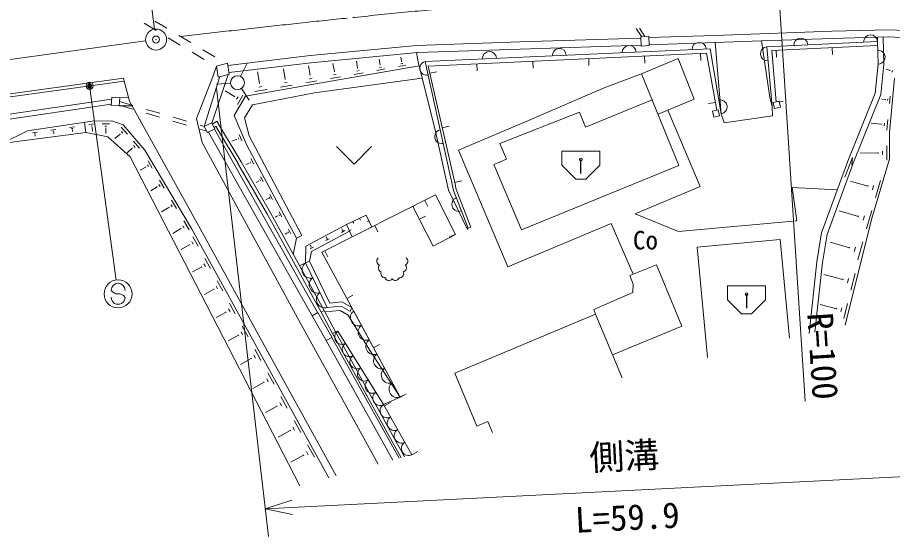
# Model space of a CAD drawing. Units: millimetres, scale not verified. Extents: x 40000 to 680000, y 20000 to 380000.
# Drawn here: x 351062 to 413588, y 280169 to 317232 of the extents above; entities that cross this region are included whole.
import ezdxf
from ezdxf.enums import TextEntityAlignment as Align

# ---------------------------------------------------------------- set-up
doc = ezdxf.new("R2010")
doc.units = ezdxf.units.MM
doc.header["$LTSCALE"] = 1000
doc.header["$PDMODE"] = 32
doc.header["$PDSIZE"] = 500
doc.linetypes.add('CHAIN', pattern=[18.5, 12, -1.5, 3.5, -1.5])
for name, color, linetype, lineweight in [('M-BGD', 7, 'Continuous', 13), ('M-BMK', 2, 'CHAIN', 13), ('M-BMK-SRVR', 3, 'Continuous', 13), ('M-STR-HTXT', 7, 'Continuous', 13), ('M-STR-STRC', 7, 'Continuous', 13)]:
    doc.layers.add(name, color=color, linetype=linetype, lineweight=lineweight)
doc.styles.add('@ＭＳ ゴシック', font='')
doc.styles.add('ＭＳ ゴシック', font='')
doc.styles.get('@ＭＳ ゴシック').set_extended_font_data('@MS Gothic')
doc.styles.get('ＭＳ ゴシック').set_extended_font_data('MS Gothic')

msp = doc.modelspace()

# ---------------------------------------------------------------- linework, layer by layer
at = {"layer": 'M-BGD'}
for p, q in [((360862, 316404), (355564, 355295)), ((405423, 319770), (407349, 289832)), ((360116, 316821), (360972, 316304)), ((360869, 316972), (361729, 316462)), ((395271, 316458), (395671, 315861)), ((395504, 316470), (395902, 315877)), ((361828, 315787), (362684, 315269)), ((362589, 315951), (363449, 315441)), ((396184, 315897), (395614, 315857)), ((395614, 315857), (395631, 315191)), ((396202, 315230), (396184, 315897)), ((400886, 315954), (396187, 315794)), ((409263, 316254), (400886, 315954)), ((413344, 316356), (409263, 316254)), ((412517, 315825), (409278, 315744)), ((413337, 315845), (412517, 315825)), ((412525, 315517), (412517, 315825)), ((412966, 313886), (412917, 315835)), ((418789, 315557), (413337, 315845)), ((418829, 316065), (413344, 316356)), ((379606, 315231), (371972, 314515)), ((386968, 315484), (379606, 315231)), ((395616, 315760), (386968, 315484)), ((395630, 315250), (386985, 314974)), ((395631, 315191), (396202, 315230)), ((400904, 315445), (396200, 315284)), ((404222, 315563), (400904, 315445)), ((400915, 315445), (401354, 310358)), ((409278, 315744), (404222, 315563)), ((404222, 315563), (404826, 311519)), ((412525, 315517), (404606, 315146)), ((404606, 315146), (404986, 310885)), ((404960, 314884), (412481, 315230)), ((412565, 313901), (412525, 315517)), ((363540, 314752), (364396, 314235)), ((364309, 314931), (365169, 314421)), ((371972, 314515), (366102, 313808)), ((379653, 314723), (372026, 314007)), ((379722, 313941), (379571, 314715)), ((386985, 314974), (379653, 314723)), ((400565, 314995), (380200, 314099)), ((380419, 313766), (400297, 314686)), ((399868, 314666), (399892, 314167)), ((400297, 314686), (401029, 310620)), ((401354, 310358), (400565, 314995)), ((405283, 311217), (404960, 314884)), ((405279, 314899), (405302, 314400)), ((409274, 315083), (409297, 314583)), ((366076, 313976), (365277, 313768)), ((366198, 313192), (366076, 313976)), ((372026, 314007), (366181, 313304)), ((367008, 313027), (367451, 313924)), ((373705, 313373), (373604, 313955)), ((375368, 313621), (375282, 314113)), ((376966, 313860), (376895, 314264)), ((378501, 314090), (378445, 314410)), ((378463, 313921), (378594, 313944)), ((378485, 314087), (378518, 314093)), ((380872, 309309), (379722, 313941)), ((380200, 314099), (382215, 304871)), ((383886, 313927), (383909, 313427)), ((387881, 314112), (387904, 313612)), ((391877, 314296), (391900, 313797)), ((395650, 313220), (398277, 314308)), ((395873, 314481), (395896, 313982)), ((398277, 314308), (399425, 311405)), ((412357, 311841), (412565, 313901)), ((412750, 311744), (412966, 313886)), ((365277, 313768), (365040, 313059)), ((365252, 313718), (365288, 313696)), ((365277, 313768), (365399, 312983)), ((368362, 312539), (368221, 313348)), ((370193, 312828), (370063, 313570)), ((371975, 313109), (371857, 313786)), ((373446, 312679), (379761, 313782)), ((373683, 313369), (373728, 313377)), ((375110, 313174), (375761, 313287)), ((375320, 313412), (375483, 313440)), ((375347, 313618), (375388, 313625)), ((376734, 313457), (377320, 313559)), ((376923, 313671), (377070, 313697)), ((376947, 313857), (376984, 313863)), ((378294, 313729), (378819, 313821)), ((382322, 305452), (380419, 313766)), ((380537, 313250), (381024, 313362)), ((413425, 313438), (413126, 313546)), ((413420, 313424), (413430, 313452)), ((413537, 313335), (413577, 313445)), ((358641, 312889), (349263, 311606)), ((358692, 312695), (349291, 311408)), ((358692, 312695), (358641, 312889)), ((359066, 311254), (358692, 312695)), ((365040, 313059), (363858, 310031)), ((365528, 313017), (364406, 309457)), ((366106, 313168), (364941, 309697)), ((365399, 312983), (366198, 313192)), ((367356, 311618), (373446, 312679)), ((370167, 312823), (370219, 312832)), ((371667, 312573), (372447, 312709)), ((371919, 312858), (372114, 312892)), ((371951, 313105), (372000, 313113)), ((379978, 312910), (372283, 311846)), ((373422, 312879), (374140, 313005)), ((373653, 313142), (373833, 313173)), ((392980, 312202), (395651, 313219)), ((395650, 313220), (398330, 306673)), ((413742, 312897), (413374, 309011)), ((366287, 312546), (365289, 312482)), ((367064, 312163), (367619, 311331)), ((368016, 311937), (368892, 312089)), ((368298, 312257), (368518, 312295)), ((368335, 312534), (368390, 312543)), ((369866, 312259), (370693, 312403)), ((370133, 312561), (370339, 312598)), ((392980, 312202), (387581, 309883)), ((344206, 309398), (357786, 311409)), ((357761, 310956), (357793, 311545)), ((357793, 311545), (358363, 311506)), ((358363, 311506), (358331, 310917)), ((358363, 311506), (358998, 311515)), ((366571, 311598), (365911, 311988)), ((366535, 310233), (367356, 311618)), ((366559, 311577), (366583, 311619)), ((366722, 311396), (366820, 311563)), ((366774, 311027), (367168, 311694)), ((372283, 311846), (367857, 311001)), ((396832, 310332), (399425, 311405)), ((404986, 310885), (404826, 311519)), ((410400, 306971), (412357, 311841)), ((410774, 306827), (412750, 311744)), ((413082, 311377), (412824, 311401)), ((413080, 311360), (413084, 311393)), ((413232, 311297), (413244, 311427)), ((413369, 311087), (413419, 311607)), ((344259, 309042), (357766, 311042)), ((358331, 310917), (357761, 310956)), ((359245, 310931), (358331, 310917)), ((358334, 310979), (359293, 310694)), ((358348, 311236), (359308, 310954)), ((364021, 302323), (359066, 311254)), ((367857, 311001), (367272, 310059)), ((396417, 311346), (391651, 309396)), ((400930, 311172), (400438, 311083)), ((404986, 310885), (405016, 310204)), ((405066, 311169), (405488, 311263)), ((405066, 311169), (405163, 310730)), ((405163, 310730), (405585, 310824)), ((405283, 311217), (405781, 311261)), ((405283, 311217), (405383, 311226)), ((405585, 310824), (405488, 311263)), ((360251, 310409), (361210, 310124)), ((360267, 310672), (361227, 310391)), ((367422, 308156), (366535, 310233)), ((385534, 308228), (391211, 310469)), ((391211, 310469), (391651, 309396)), ((399842, 305168), (397544, 310627)), ((400715, 310550), (401137, 310644)), ((400715, 310550), (400812, 310111)), ((400812, 310111), (401234, 310204)), ((401234, 310204), (401137, 310644)), ((401354, 310358), (401550, 309706)), ((401550, 309706), (405016, 310204)), ((356399, 309821), (351777, 309149)), ((355839, 309736), (355934, 309023)), ((356149, 309581), (356555, 309643)), ((357811, 309842), (356399, 309821)), ((357108, 309631), (357625, 309639)), ((357811, 309842), (358610, 309564)), ((360164, 307762), (358610, 309564)), ((362169, 309840), (363127, 309555)), ((362186, 310109), (363146, 309827)), ((363858, 310031), (364269, 308306)), ((364105, 309546), (364406, 309457)), ((364932, 309714), (364406, 309457)), ((365174, 309274), (364932, 309714)), ((364990, 309609), (365313, 309827)), ((365313, 309827), (365720, 309141)), ((367272, 310059), (367622, 308778)), ((382582, 307766), (387581, 309883)), ((412772, 309619), (412065, 309686)), ((412770, 309596), (412774, 309643)), ((412990, 309503), (413008, 309693)), ((413191, 309198), (413262, 309955)), ((351777, 309149), (349935, 308231)), ((349935, 308231), (355942, 309024)), ((352125, 308997), (352457, 309045)), ((352264, 308915), (352347, 308927)), ((353448, 309190), (353789, 309239)), ((353591, 309106), (353676, 309118)), ((353638, 309008), (353659, 309011)), ((353649, 309010), (353661, 308925)), ((354780, 309383), (355131, 309434)), ((354927, 309297), (355014, 309310)), ((354975, 309197), (354997, 309200)), ((354986, 309199), (355000, 309102)), ((355942, 309024), (357509, 308722)), ((356320, 309482), (356421, 309498)), ((356376, 309366), (356402, 309370)), ((356389, 309368), (356426, 309123)), ((357304, 309479), (357433, 309481)), ((357355, 309325), (357387, 309325)), ((357371, 309325), (357376, 308947)), ((358395, 308898), (358026, 308580)), ((358382, 308913), (358409, 308882)), ((358480, 309409), (358914, 308906)), ((358492, 309090), (358600, 308965)), ((364086, 309270), (364592, 309119)), ((364406, 309457), (364648, 309018)), ((364648, 309018), (365174, 309274)), ((372115, 295934), (364719, 309052)), ((365111, 309389), (365233, 309471)), ((372503, 296155), (365142, 309259)), ((365233, 309471), (365505, 309013)), ((366819, 306798), (365505, 309013)), ((367034, 306926), (365720, 309141)), ((367093, 308416), (366892, 308889)), ((381861, 304910), (380872, 309309)), ((381429, 309351), (381917, 309463)), ((413383, 307138), (413374, 309011)), ((352310, 308820), (352330, 308823)), ((352320, 308822), (352330, 308749)), ((357509, 308722), (359119, 307273)), ((359347, 308403), (359781, 307900)), ((364269, 308306), (367734, 301901)), ((366709, 308532), (366386, 308394)), ((366715, 308517), (366703, 308546)), ((366876, 308533), (366826, 308651)), ((367622, 308778), (371374, 301654)), ((359262, 307892), (358893, 307574)), ((359249, 307908), (359276, 307876)), ((359359, 308085), (359467, 307959)), ((363496, 302169), (360164, 307762)), ((368516, 306098), (367422, 308156)), ((373861, 308014), (375111, 306764)), ((376361, 308014), (375111, 306764)), ((386106, 299418), (382582, 307766)), ((385534, 308228), (386010, 307119)), ((389968, 307682), (392668, 307682)), ((389968, 307682), (389968, 306682)), ((392668, 307682), (392668, 306682)), ((412875, 307435), (412874, 307690)), ((413183, 307054), (413178, 308074)), ((359119, 307273), (371247, 283786)), ((367946, 306750), (367731, 307152)), ((386010, 307119), (385089, 306728)), ((391304, 307085), (391304, 306085)), ((391328, 307085), (391328, 306085)), ((410732, 307229), (410173, 305837)), ((410732, 307229), (410685, 306709)), ((412569, 307561), (411281, 307555)), ((412098, 302807), (413383, 307138)), ((412569, 307529), (412569, 307593)), ((360231, 306555), (359836, 306320)), ((360221, 306571), (360240, 306539)), ((360347, 306712), (360424, 306582)), ((360387, 306997), (360694, 306481)), ((366818, 306801), (368915, 303162)), ((367034, 306926), (369133, 303285)), ((367598, 306822), (367380, 306705)), ((367604, 306809), (367591, 306834)), ((367745, 306836), (367691, 306936)), ((387069, 302064), (385089, 306728)), ((387069, 302064), (398330, 306673)), ((389968, 306682), (390968, 305682)), ((392668, 306682), (391668, 305682)), ((408525, 301844), (410400, 306971)), ((408913, 301741), (410774, 306827)), ((368621, 305486), (368418, 305866)), ((370993, 301473), (368516, 306098)), ((361042, 305136), (360587, 304865)), ((361032, 305153), (361052, 305118)), ((361168, 305305), (361251, 305165)), ((361211, 305614), (361543, 305056)), ((368292, 305554), (368110, 305457)), ((368298, 305542), (368286, 305566)), ((368431, 305568), (368381, 305663)), ((382322, 305452), (382809, 305563)), ((382322, 305452), (382419, 305474)), ((382402, 304944), (382322, 305452)), ((390968, 305682), (391668, 305682)), ((399842, 305168), (395194, 303212)), ((411834, 305190), (410587, 305548)), ((411823, 305152), (411845, 305228)), ((412152, 304936), (412238, 305237)), ((412383, 304381), (412729, 305584)), ((369289, 304236), (369093, 304602)), ((372806, 300474), (380939, 304560)), ((380939, 304560), (382371, 301737)), ((383220, 302096), (381861, 304910)), ((382215, 304871), (383268, 302193)), ((382402, 304944), (383454, 302266)), ((406761, 302706), (406429, 305090)), ((406429, 305090), (409654, 304930)), ((362060, 304188), (362418, 303587)), ((368971, 304302), (368808, 304214)), ((368977, 304290), (368965, 304313)), ((369106, 304315), (369057, 304406)), ((380167, 304172), (380392, 303726)), ((361878, 303673), (361362, 303365)), ((361867, 303691), (361889, 303654)), ((362014, 303855), (362103, 303705)), ((369133, 303285), (372971, 296317)), ((369949, 302999), (369761, 303352)), ((379313, 303744), (379447, 303811)), ((380754, 300909), (379313, 303744)), ((411149, 303022), (409770, 303418)), ((411742, 302148), (412115, 303448)), ((362936, 302719), (363320, 302072)), ((368915, 303162), (372752, 296197)), ((369643, 303063), (369498, 302985)), ((369649, 303051), (369638, 303074)), ((369773, 303075), (369726, 303163)), ((375976, 303119), (374560, 302444)), ((375032, 302669), (375097, 302534)), ((375504, 302894), (375569, 302759)), ((375976, 303119), (376381, 302270)), ((376178, 302694), (376043, 302630)), ((379778, 302829), (380224, 303056)), ((395194, 303212), (398304, 301961)), ((398304, 301961), (406761, 302706)), ((410202, 295261), (412098, 302807)), ((411137, 302982), (411160, 303063)), ((411492, 302748), (411585, 303073)), ((362740, 302165), (362160, 301819)), ((362728, 302185), (362752, 302144)), ((362886, 302361), (362982, 302199)), ((373309, 284358), (363496, 302169)), ((368435, 294311), (364021, 302323)), ((370603, 301775), (370422, 302115)), ((374560, 302444), (371668, 300911)), ((374453, 302014), (374219, 301890)), ((374261, 302093), (374228, 302156)), ((374269, 302097), (374254, 302089)), ((374328, 302038), (374269, 302007)), ((374560, 302444), (374979, 301566)), ((374769, 302005), (374905, 302069)), ((376381, 302270), (376245, 302206)), ((376593, 302377), (376817, 301930)), ((383268, 302193), (383220, 302096)), ((383268, 302193), (383454, 302266)), ((386106, 299418), (393490, 302521)), ((393490, 302521), (395064, 298895)), ((363592, 301580), (363969, 300895)), ((367734, 301901), (371069, 295787)), ((370308, 301836), (370182, 301769)), ((370314, 301826), (370303, 301847)), ((370433, 301848), (370388, 301933)), ((370769, 300316), (370993, 301473)), ((370993, 301473), (371374, 301654)), ((374788, 301965), (372068, 300523)), ((373335, 301421), (373099, 301296)), ((373142, 301501), (373107, 301566)), ((373149, 301504), (373135, 301497)), ((373209, 301445), (373150, 301414)), ((374979, 301566), (375114, 301630)), ((382371, 301737), (380754, 300909)), ((382358, 301763), (381912, 301537)), ((408180, 299793), (408525, 301844)), ((408576, 299739), (408913, 301741)), ((363370, 301011), (362753, 300671)), ((363358, 301032), (363382, 300990)), ((363528, 301210), (363622, 301039)), ((371668, 300911), (371648, 299703)), ((372215, 300828), (371978, 300702)), ((372021, 300908), (371985, 300975)), ((372028, 300912), (372013, 300904)), ((372088, 300852), (372029, 300821)), ((405561, 301375), (399640, 300822)), ((399640, 300822), (400377, 292942)), ((405561, 301375), (406220, 294321)), ((410508, 300789), (409129, 301185)), ((410496, 300749), (410519, 300830)), ((410851, 300515), (410944, 300840)), ((411101, 299915), (411474, 301215)), ((372068, 300523), (371918, 299835)), ((378402, 290128), (372806, 300474)), ((373019, 300581), (373243, 300134)), ((364388, 299633), (364486, 299457)), ((364454, 300015), (364843, 299309)), ((371648, 299703), (371222, 299493)), ((371648, 299703), (371918, 299835)), ((371648, 299703), (373193, 296522)), ((373371, 296843), (371918, 299835)), ((396713, 299577), (394830, 298798)), ((396713, 299577), (398529, 295187)), ((407638, 294656), (408180, 299793)), ((408050, 294753), (408576, 299739)), ((364225, 299429), (363578, 299072)), ((364213, 299451), (364237, 299406)), ((410618, 297750), (410918, 298949)), ((365328, 298428), (365729, 297701)), ((394830, 298798), (395065, 298188)), ((410048, 298529), (408683, 298871)), ((410038, 298492), (410057, 298567)), ((410370, 298289), (410445, 298589)), ((365092, 297825), (364415, 297452)), ((365080, 297847), (365105, 297802)), ((365260, 298036), (365360, 297854)), ((395065, 298188), (395029, 297583)), ((401809, 298073), (404509, 298073)), ((401809, 298073), (401809, 297073)), ((404509, 298073), (404509, 297073)), ((374596, 297165), (375036, 297403)), ((395029, 297583), (392238, 296380)), ((401809, 297073), (402809, 296073)), ((403146, 297476), (403146, 296476)), ((403170, 297476), (403170, 296476)), ((404509, 297073), (403509, 296073)), ((366144, 296416), (366247, 296229)), ((366214, 296821), (366626, 296072)), ((373193, 296522), (374179, 296629)), ((373371, 296843), (374248, 296938)), ((374179, 296629), (374852, 296234)), ((374248, 296938), (374946, 296514)), ((374843, 296226), (374946, 296514)), ((392238, 296380), (392372, 296043)), ((409605, 296435), (408427, 296730)), ((409597, 296402), (409614, 296469)), ((409894, 296221), (409961, 296489)), ((410115, 295738), (410383, 296810)), ((365971, 296199), (365263, 295809)), ((365958, 296222), (365984, 296176)), ((376841, 285338), (371069, 295787)), ((372115, 295934), (372523, 296166)), ((372115, 295934), (373124, 294161)), ((372523, 296166), (373532, 294393)), ((372752, 296197), (372972, 296315)), ((373577, 294664), (372752, 296197)), ((373796, 294784), (372972, 296315)), ((373033, 296203), (374110, 296319)), ((374110, 296319), (374688, 295969)), ((376206, 293507), (374688, 295969)), ((375086, 296268), (378402, 290128)), ((392372, 296043), (382311, 291830)), ((392372, 296043), (394274, 291501)), ((402809, 296073), (403509, 296073)), ((367112, 295191), (367536, 294421)), ((398529, 295187), (393586, 293143)), ((366862, 294551), (366123, 294144)), ((366848, 294575), (366875, 294527)), ((367040, 294775), (367146, 294582)), ((373577, 294664), (373796, 294784)), ((378473, 285791), (373577, 294664)), ((373956, 294831), (373796, 294784)), ((378720, 285859), (373796, 294784)), ((373956, 294831), (377220, 289596)), ((368435, 294311), (373840, 284505)), ((373124, 294161), (373534, 294389)), ((373124, 294161), (377879, 285626)), ((373534, 294389), (378346, 285755)), ((376499, 293647), (376939, 293884)), ((368022, 293540), (368458, 292747)), ((378402, 290128), (376206, 293507)), ((367764, 292881), (366994, 292457)), ((367751, 292906), (367778, 292856)), ((367948, 293111), (368057, 292913)), ((368868, 291425), (368980, 291221)), ((368944, 291866), (369393, 291050)), ((383894, 288048), (382311, 291830)), ((368679, 291188), (367877, 290747)), ((368665, 291214), (368693, 291163)), ((369879, 290169), (370340, 289331)), ((378402, 290128), (377220, 289596)), ((378402, 290128), (378842, 290366)), ((378402, 290128), (378534, 290199)), ((369800, 289716), (369916, 289507)), ((377220, 289596), (377350, 289669)), ((379245, 286005), (377220, 289596)), ((377280, 289489), (377715, 289735)), ((369607, 289473), (368772, 289013)), ((369592, 289499), (369621, 289447)), ((370826, 288449), (371301, 287588)), ((383894, 288048), (384678, 288376)), ((385002, 287602), (384678, 288376)), ((370547, 287734), (369680, 287256)), ((370532, 287761), (370561, 287707)), ((370746, 287984), (370864, 287769)), ((371786, 286706), (372274, 285822)), ((371499, 285972), (370599, 285476)), ((371484, 285999), (371514, 285944)), ((371704, 286228), (371826, 286007)), ((379245, 286005), (379680, 286250)), ((379245, 286005), (379375, 286078))]:
    msp.add_line(p, q, dxfattribs=at)
for centre, radius in [((366786, 312579), 500), ((391315, 307085), 100), ((403157, 297476), 100)]:
    msp.add_circle(centre, radius, dxfattribs=at)
for centre, radius, start, end in [((412025, 315493), 500, 2.677, 182.677), ((394774, 314740), 500, 2.52078, 182.52078), ((399769, 314960), 500, 2.52078, 182.52078), ((404650, 314648), 500, 95.09908, 275.09908), ((407031, 315260), 500, 2.677, 182.677), ((384784, 314301), 500, 2.52078, 182.52078), ((389779, 314521), 500, 2.52078, 182.52078), ((412553, 314401), 500, 271.43496, 91.43496), ((380306, 313610), 500, 102.32136, 282.32136), ((401270, 310851), 500, 279.65691, 99.65691), ((381373, 308726), 500, 102.32136, 282.32136), ((382601, 303890), 500, 111.4595, 291.4595), ((371986, 299212), 596, 124.54203, 287.27092), ((377034, 299836), 300, 131.69646, 250.31174), ((377147, 299343), 300, 135.42173, 248.97879), ((378555, 299353), 300, 284.47614, 41.84201), ((378649, 299824), 300, 295.5816, 51.83622), ((377320, 298958), 300, 159.44719, 269.02338), ((378359, 298935), 300, 265.11616, 25.19228), ((372501, 298152), 596, 124.54203, 287.27092), ((377601, 298748), 300, 197.56364, 321.14954), ((378059, 298759), 300, 221.4806, 335.92433), ((373016, 297091), 596, 124.54203, 287.27092), ((375434, 295795), 587, 126.34962, 290.39764), ((375987, 294771), 587, 126.34962, 290.39764), ((374240, 294402), 514, 123.51547, 300.37223), ((374784, 293529), 514, 123.51547, 300.37223), ((376539, 293748), 587, 126.34962, 290.39764), ((375328, 292657), 514, 123.51547, 300.37223), ((377092, 292725), 587, 126.34962, 290.39764), ((375872, 291784), 514, 123.51547, 300.37223), ((377645, 291702), 587, 126.34962, 290.39764), ((376416, 290912), 514, 123.51547, 300.37223), ((378197, 290678), 587, 126.34962, 290.39764), ((376960, 290039), 514, 123.51547, 300.37223), ((377486, 289154), 516, 121.11782, 297.71998), ((377992, 288257), 516, 121.11782, 297.71998), ((378499, 287359), 516, 121.11782, 297.71998), ((379005, 286461), 516, 121.11782, 297.71998)]:
    msp.add_arc(centre, radius, start, end, dxfattribs=at)
at = {"layer": 'M-BMK'}
msp.add_line((360220, 315560), (262653, 302268), dxfattribs=at)
for centre, radius, start, end in [((456788, -478580), 800000, 93.68125, 95.89275), ((411844, 219976), 100000, 71.18445, 93.68125), ((456788, -478580), 800000, 95.89275, 96.82571)]:
    msp.add_arc(centre, radius, start, end, dxfattribs=at)
at = {"layer": 'M-BMK-SRVR'}
msp.add_circle((360963, 315661), 750, dxfattribs=at)
msp.add_circle((360963, 315661), 750, dxfattribs=at)
msp.add_point((360963, 315661), dxfattribs=at)
msp.add_point((360963, 315661), dxfattribs=at)
at = {"layer": 'M-STR-HTXT'}
for p, q in [((365289, 312194), (368995, 280169)), ((420325, 284743), (368765, 282155)), ((370668, 282769), (368765, 282155)), ((368765, 282155), (370720, 281735))]:
    msp.add_line(p, q, dxfattribs=at)
at = {"layer": 'M-STR-STRC'}
for p, q in [((356236, 312207), (358114, 298485)), ((357855, 297635), (357755, 297753)), ((358100, 297495), (357855, 297635)), ((358400, 297493), (358100, 297495)), ((358645, 297381), (358400, 297493)), ((358751, 297245), (358645, 297381))]:
    msp.add_line(p, q, dxfattribs=at)
for centre, radius in [((356216, 312356), 150), ((356216, 312356), 120), ((356216, 312356), 90), ((356216, 312356), 60), ((356216, 312356), 30), ((358250, 297494), 1000)]:
    msp.add_circle(centre, radius, dxfattribs=at)
for centre, start, end in [((358255, 297749), 359.55488, 179.55488), ((358251, 297249), 179.55488, 359.55488)]:
    msp.add_arc(centre, 500, start, end, dxfattribs=at)
msp.add_point((356216, 312356), dxfattribs=at)

# ---------------------------------------------------------------- texts
at = {"layer": 'M-BGD', "style": 'ＭＳ ゴシック'}
msp.add_text('Co', height=1320, dxfattribs=at).set_placement((395936, 301329), align=Align.MIDDLE_CENTER)
msp.add_text('R=100', height=1833, rotation=273.681, dxfattribs=at).set_placement((406948, 296069), align=Align.BOTTOM_LEFT)
at = {"layer": 'M-STR-HTXT', "style": 'ＭＳ ゴシック'}
msp.add_text('側溝', height=1833, rotation=2.873, dxfattribs=at).set_placement((394495, 284448), align=Align.BOTTOM_CENTER)
at = {"layer": 'M-STR-HTXT', "style": '@ＭＳ ゴシック'}
msp.add_text('L=59.9', height=1833, rotation=2.873, dxfattribs=at).set_placement((394595, 282450), align=Align.TOP_CENTER)

doc.saveas('drawing.dxf')
